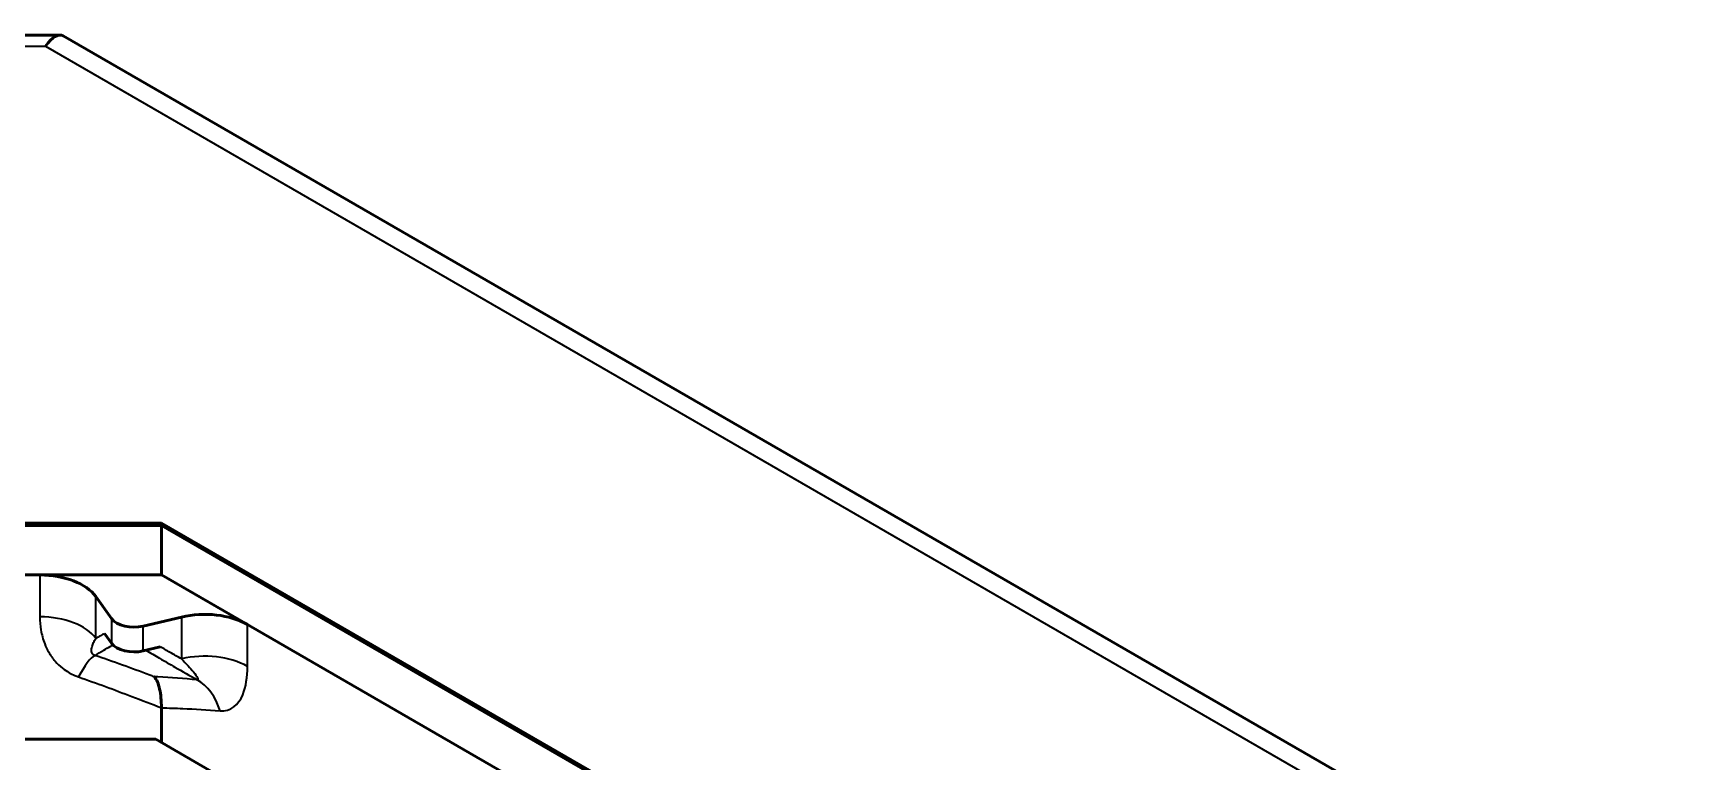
# Model space of a CAD drawing. Header units: inches. Extents: x -24.6 to 49, y -43 to 20.8.
# Drawn here: x -15.24 to -8.77, y 17.99 to 20.83 of the extents above; entities that cross this region are included whole.
import ezdxf

# ---------------------------------------------------------------- set-up
doc = ezdxf.new("R2010")
doc.units = ezdxf.units.IN
doc.header["$MEASUREMENT"] = 0
doc.layers.add('Visible (ANSI)', color=7, linetype='Continuous', lineweight=50)
doc.layers.add('Visible Narrow (ANSI)', color=7, linetype='Continuous', lineweight=35)

msp = doc.modelspace()

# ---------------------------------------------------------------- linework, layer by layer
at = {"layer": 'Visible (ANSI)'}
for p, q in [((-15.1403, 20.8219), (-18.0103, 20.8219)), ((-8.767, 17.1462), (-15.1276, 20.8185)), ((-18.406, 18.9186), (-14.7446, 18.9186)), ((-14.7446, 18.9186), (-14.7446, 18.7161)), ((-14.7446, 18.9186), (-12.1556, 17.4238)), ((-14.7446, 18.9089), (-18.406, 18.9089)), ((-14.7446, 18.7161), (-14.7446, 18.9089)), ((-12.1556, 17.4142), (-14.7446, 18.9089)), ((-14.7446, 18.7161), (-18.406, 18.7161)), ((-15.2188, 18.7161), (-14.7446, 18.7161)), ((-14.7446, 18.7161), (-14.4093, 18.5224)), ((-12.1556, 17.2213), (-14.7446, 18.7161)), ((-15.0006, 18.6319), (-14.939, 18.546)), ((-14.8155, 18.5164), (-14.6667, 18.552)), ((-14.939, 18.4495), (-14.9665, 18.4879)), ((-14.7491, 18.4359), (-14.8155, 18.42)), ((-14.7446, 18.1976), (-14.7446, 18.0622)), ((-16.1864, 18.0751), (-14.767, 18.0751)), ((-14.767, 18.0751), (-13.8452, 17.5429))]:
    msp.add_line(p, q, dxfattribs=at)
for centre, major_axis, ratio, start_param, end_param in [((-15.1968, 20.5856), (-0.0631, -0.2354), 0.317837, 3.056633, 3.842032), ((-15.2188, 18.5797), (0.2362, 0), 0.57735, 0.392699, 1.570796), ((-14.8517, 18.5668), (-0.0945, 0), 0.57735, 0.392699, 1.963495), ((-14.5763, 18.426), (-0.2362, 0), 0.57735, 3.926991, 5.105088), ((-14.8517, 18.4704), (-0.0945, 0), 0.57735, 0.392699, 1.963495)]:
    msp.add_ellipse(centre, major_axis=major_axis, ratio=ratio, start_param=start_param, end_param=end_param, dxfattribs=at)
msp.add_open_spline([(-14.7724, 18.319), (-14.7724, 18.3189), (-14.7723, 18.3188), (-14.7635, 18.308), (-14.7565, 18.2918), (-14.7472, 18.2507), (-14.7446, 18.2259), (-14.7446, 18.1976)], degree=3, knots=[-0.1801922, -0.1801922, -0.1801922, -0.1801922, -0.1794519, -0.1794519, -0.0882029, -0.0882029, 0, 0, 0, 0], dxfattribs=at)
at = {"layer": 'Visible Narrow (ANSI)'}
for p, q in [((-17.9538, 20.7785), (-15.1968, 20.7785)), ((-15.1968, 20.7785), (-8.9341, 17.1627)), ((-15.2188, 18.7161), (-15.2188, 18.5529)), ((-15.0006, 18.4687), (-15.0006, 18.6319)), ((-14.939, 18.546), (-14.939, 18.4495)), ((-14.6667, 18.552), (-14.6667, 18.3888)), ((-14.8155, 18.42), (-14.8155, 18.5164)), ((-14.4093, 18.3593), (-14.4093, 18.5224))]:
    msp.add_line(p, q, dxfattribs=at)
for centre, major_axis, ratio, start_param, end_param in [((-15.2188, 18.4165), (0.2362, 0), 0.57735, 0.392699, 1.570796), ((-15.0678, 18.1818), (0.0778, 0.2231), 0.226724, 0.245252, 0.994208), ((-14.5763, 18.2628), (0.2362, 0), 0.57735, 0.785398, 1.963495), ((-14.6831, 18.0898), (0.0198, 0.2354), 0.757694, 5.19738, 5.946336)]:
    msp.add_ellipse(centre, major_axis=major_axis, ratio=ratio, start_param=start_param, end_param=end_param, dxfattribs=at)
for points, knots in [([(-15.2188, 18.5529), (-15.2188, 18.5357), (-15.2175, 18.5186), (-15.2116, 18.4832), (-15.2068, 18.4649), (-15.1954, 18.436), (-15.1902, 18.425), (-15.177, 18.4022), (-15.1687, 18.3905), (-15.1506, 18.3698), (-15.141, 18.3607), (-15.1224, 18.346), (-15.1137, 18.3401), (-15.0974, 18.3308), (-15.0901, 18.3272), (-15.0776, 18.3218), (-15.0727, 18.3199), (-15.0678, 18.3182)], [0, 0, 0, 0, 0.0532394, 0.0532394, 0.1112682, 0.1112682, 0.1477031, 0.1477031, 0.1897567, 0.1897567, 0.226863, 0.226863, 0.2554063, 0.2554063, 0.2773627, 0.2773627, 0.2910854, 0.2910854, 0.2910854, 0.2910854]), ([(-15.0046, 18.4025), (-15.0056, 18.4028), (-15.0065, 18.4032), (-15.0088, 18.4044), (-15.0101, 18.4053), (-15.0126, 18.4075), (-15.0138, 18.409), (-15.016, 18.4128), (-15.0168, 18.4152), (-15.0177, 18.4209), (-15.0177, 18.4242), (-15.0169, 18.4307), (-15.0163, 18.4338), (-15.0139, 18.4422), (-15.0117, 18.4477), (-15.0066, 18.4583), (-15.0038, 18.4634), (-15.0006, 18.4687)], [-0.2910854, -0.2910854, -0.2910854, -0.2910854, -0.2773627, -0.2773627, -0.2554063, -0.2554063, -0.226863, -0.226863, -0.1897567, -0.1897567, -0.1477031, -0.1477031, -0.1112682, -0.1112682, -0.0532394, -0.0532394, 0, 0, 0, 0]), ([(-14.9665, 18.4879), (-14.9718, 18.4849), (-14.9772, 18.4819), (-14.9886, 18.4754), (-14.9946, 18.4721), (-15.0006, 18.4687)], [0.0457057, 0.0457057, 0.0457057, 0.0457057, 0.0938803, 0.0938803, 0.1481154, 0.1481154, 0.1481154, 0.1481154]), ([(-15.0046, 18.4025), (-14.9928, 18.4093), (-14.9811, 18.4161), (-14.9693, 18.4229), (-14.9611, 18.4277), (-14.953, 18.4324), (-14.9412, 18.4392), (-14.9375, 18.4414), (-14.9339, 18.4435)], [-0.2765266, -0.2765266, -0.2765266, -0.2765266, -0.1685438, -0.1685438, -0.1685438, -0.0938803, -0.0938803, -0.0602971, -0.0602971, -0.0602971, -0.0602971]), ([(-14.7724, 18.319), (-14.7784, 18.3212), (-14.7843, 18.3234), (-14.8612, 18.3522), (-14.9326, 18.3778), (-15.0046, 18.4025)], [0.1766584, 0.1766584, 0.1766584, 0.1766584, 0.1928497, 0.1928497, 0.3856994, 0.3856994, 0.3856994, 0.3856994]), ([(-14.8061, 18.4222), (-14.7879, 18.4118), (-14.7697, 18.4013), (-14.7317, 18.3795), (-14.7117, 18.368), (-14.6918, 18.3566), (-14.663, 18.3401), (-14.6343, 18.3235), (-14.6055, 18.307)], [-0.4937019, -0.4937019, -0.4937019, -0.4937019, -0.4254677, -0.4254677, -0.3508041, -0.3508041, -0.3508041, -0.2428213, -0.2428213, -0.2428213, -0.2428213]), ([(-14.6667, 18.3888), (-14.6812, 18.3971), (-14.6958, 18.4054), (-14.7232, 18.4211), (-14.7361, 18.4285), (-14.7491, 18.4359)], [0.3712326, 0.3712326, 0.3712326, 0.3712326, 0.4254677, 0.4254677, 0.4736423, 0.4736423, 0.4736423, 0.4736423]), ([(-14.6667, 18.3888), (-14.6482, 18.37), (-14.6318, 18.3524), (-14.6045, 18.3194), (-14.5973, 18.3064), (-14.6055, 18.307)], [-0.2910947, -0.2910947, -0.2910947, -0.2910947, -0.1635058, -0.1635058, 0, 0, 0, 0]), ([(-14.5161, 18.1863), (-14.4742, 18.1827), (-14.4436, 18.2094), (-14.4145, 18.28), (-14.4093, 18.3182), (-14.4093, 18.3593)], [0, 0, 0, 0, 0.1635058, 0.1635058, 0.2910947, 0.2910947, 0.2910947, 0.2910947]), ([(-15.0678, 18.3182), (-14.9979, 18.2938), (-14.9286, 18.2685), (-14.8212, 18.2277), (-14.7828, 18.2128), (-14.7446, 18.1976)], [-0.3856994, -0.3856994, -0.3856994, -0.3856994, -0.1928497, -0.1928497, -0.084846, -0.084846, -0.084846, -0.084846]), ([(-14.6055, 18.307), (-14.6567, 18.3119), (-14.7076, 18.3156), (-14.7629, 18.3185), (-14.7677, 18.3187), (-14.7724, 18.319)], [0, 0, 0, 0, 0.1910343, 0.1910343, 0.2090411, 0.2090411, 0.2090411, 0.2090411]), ([(-14.7446, 18.1976), (-14.7171, 18.1972), (-14.6895, 18.1964), (-14.6136, 18.1934), (-14.565, 18.1904), (-14.5161, 18.1863)], [-0.3008534, -0.3008534, -0.3008534, -0.3008534, -0.1910343, -0.1910343, 0, 0, 0, 0])]:
    msp.add_open_spline(points, degree=3, knots=knots, dxfattribs=at)

doc.saveas('drawing.dxf')
